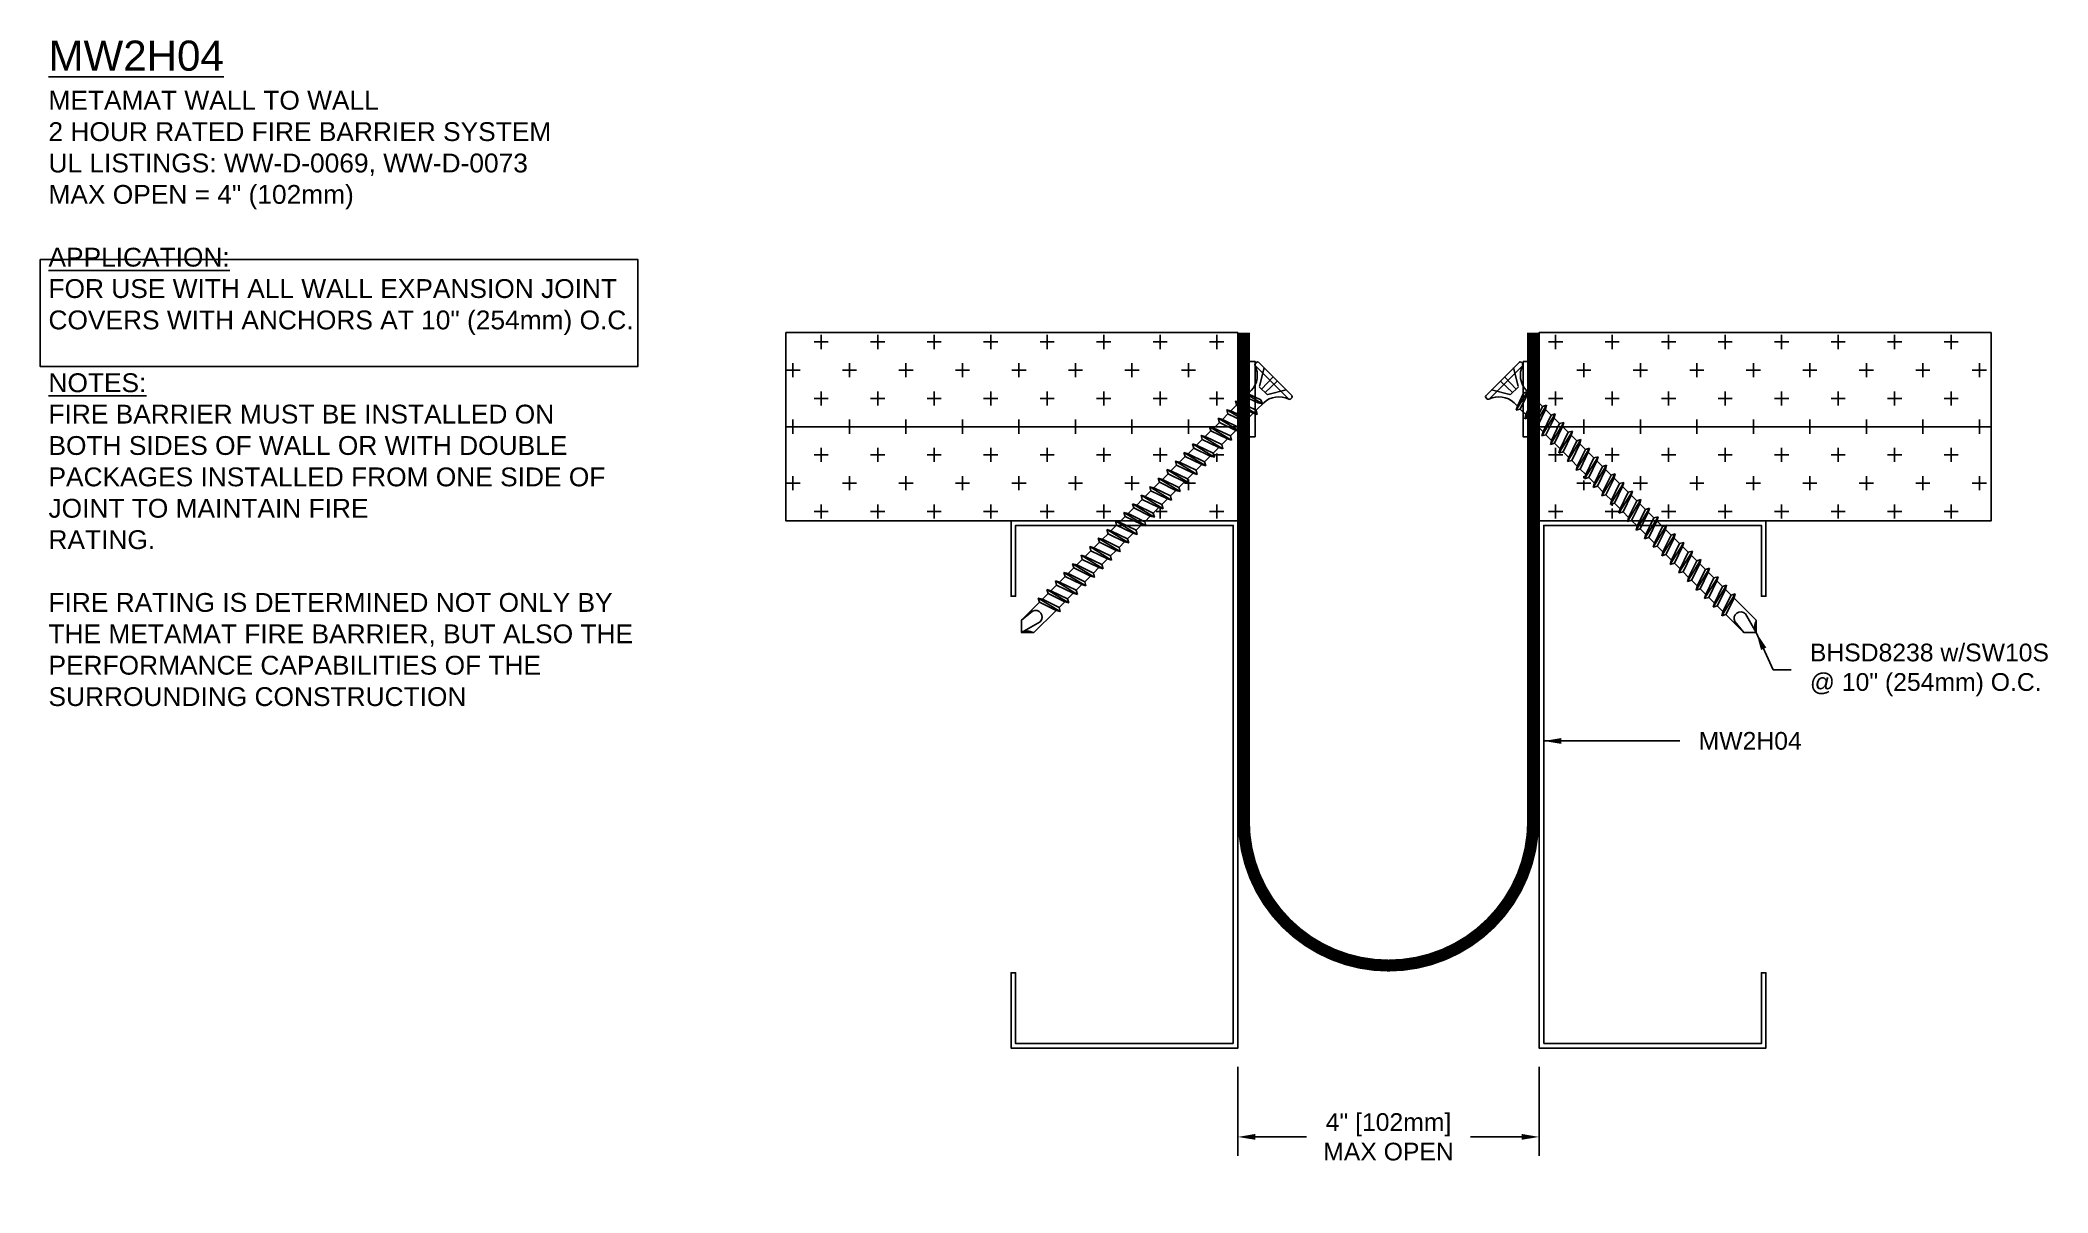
# Model space of a CAD drawing. Header units: inches. Extents: x -5 to 8.4, y -1 to 6.7.
import ezdxf

# ---------------------------------------------------------------- set-up
doc = ezdxf.new("R2010")
doc.units = ezdxf.units.IN
doc.header["$MEASUREMENT"] = 0
doc.linetypes.add('HIDDEN2', pattern=[0.1875, 0.125, -0.0625])
for name, color, linetype in [('Anchors', 4, 'Continuous'), ('Conditions', 1, 'Continuous'), ('Dimensions', 3, 'Continuous'), ('Fire Blanket', 42, 'Continuous'), ('Text', 2, 'Continuous')]:
    doc.layers.add(name, color=color, linetype=linetype)
doc.styles.add('ARIAL', font='arial.ttf')
doc.dimstyles.new('ARIAL', dxfattribs={"dimtxt": 0.1175, "dimasz": 0.1175, "dimexe": 0.125, "dimexo": 0.125, "dimgap": 0.125, "dimtad": 0, "dimtih": 1, "dimtoh": 1, "dimdec": 4, "dimzin": 0, "dimdsep": 46, "dimlunit": 4, "dimtxsty": 'ARIAL', "dimcen": 0.09, "dimadec": 0, "dimazin": 0, "dimtfac": 1, "dimtdec": 4, "dimtofl": 0, "dimtmove": 0, "dimatfit": 3, "dimfxl": 0, "dimfrac": 2, "dimtolj": 1, "dimtzin": 0, "dimarcsym": 0})

# ---------------------------------------------------------------- blocks, each defined once
blk = doc.blocks.new('Metal Stud')
blk.add_lwpolyline([(13.934, 10.019), (13.934, 6.579), (12.489, 6.579), (12.489, 7.049), (12.459, 7.049), (12.459, 6.549), (13.964, 6.549), (13.964, 10.049), (12.459, 10.049), (12.459, 9.549), (12.489, 9.549), (12.489, 10.019)], close=True)
blk = doc.blocks.new('*D7')
at = {"layer": 'Defpoints', "color": 0}
for p in [(3, 0), (5, 0), (5, -0.59)]:
    blk.add_point(p, dxfattribs=at)
at = {"layer": 'Dimensions', "color": 0, "lineweight": -2}
for p, q in [((3, -0.125), (3, -0.715)), ((5, -0.125), (5, -0.715)), ((3.117, -0.59), (3.455, -0.59)), ((4.883, -0.59), (4.545, -0.59))]:
    blk.add_line(p, q, dxfattribs=at)
at = {"layer": 'Dimensions', "color": 0}
for points in [[(3.117, -0.57), (3.117, -0.609), (3, -0.59)], [(4.883, -0.57), (4.883, -0.609), (5, -0.59)]]:
    blk.add_solid(points, dxfattribs=at)
at = {"layer": 'Dimensions', "color": 0, "insert": (4, -0.59), "char_height": 0.1175, "attachment_point": 5, "style": 'ARIAL'}
blk.add_mtext('\\A1;4" [102mm]\\PMAX OPEN', dxfattribs=at)
blk = doc.blocks.new('BHSD8238')
for p, q in [((-0.158, 0), (0.158, 0)), ((-0.166, -0.008), (-0.166, -0.023)), ((-0.158, -0.031), (0.158, -0.031)), ((0.166, -0.008), (0.166, -0.023)), ((-0.083, -0.211), (0.058, -0.177)), ((-0.083, -0.211), (-0.058, -0.197)), ((-0.083, -0.211), (-0.058, -0.225)), ((-0.083, -0.291), (0.083, -0.251)), ((-0.058, -0.197), (-0.058, -0.164)), ((0.032, -0.166), (-0.058, -0.197)), ((0.032, -0.193), (-0.058, -0.225)), ((-0.058, -0.277), (-0.058, -0.225)), ((0.058, -0.237), (-0.058, -0.277)), ((0.058, -0.265), (-0.058, -0.305)), ((0.032, -0.166), (0.058, -0.177)), ((0.058, -0.177), (0.032, -0.193)), ((0.058, -0.237), (0.058, -0.166)), ((0.083, -0.251), (0.058, -0.237)), ((0.083, -0.251), (0.058, -0.265)), ((0.058, -0.317), (0.058, -0.265)), ((-0.083, -0.291), (-0.058, -0.277)), ((-0.083, -0.291), (-0.058, -0.305)), ((-0.083, -0.372), (0.083, -0.331)), ((-0.083, -0.372), (-0.058, -0.358)), ((-0.083, -0.372), (-0.058, -0.385)), ((-0.058, -0.358), (-0.058, -0.305)), ((0.058, -0.317), (-0.058, -0.358)), ((0.058, -0.345), (-0.058, -0.385)), ((-0.058, -0.438), (-0.058, -0.385)), ((0.058, -0.398), (-0.058, -0.438)), ((0.083, -0.331), (0.058, -0.317)), ((0.083, -0.331), (0.058, -0.345)), ((0.058, -0.398), (0.058, -0.345)), ((0.083, -0.412), (0.058, -0.398)), ((-0.083, -0.452), (0.083, -0.412)), ((-0.083, -0.452), (-0.058, -0.438)), ((-0.083, -0.452), (-0.058, -0.466)), ((-0.083, -0.532), (0.083, -0.492)), ((-0.083, -0.532), (-0.058, -0.519)), ((-0.083, -0.532), (-0.058, -0.546)), ((0.058, -0.426), (-0.058, -0.466)), ((-0.058, -0.519), (-0.058, -0.466)), ((0.058, -0.478), (-0.058, -0.519)), ((0.058, -0.506), (-0.058, -0.546)), ((0.083, -0.412), (0.058, -0.426)), ((0.058, -0.478), (0.058, -0.426)), ((0.083, -0.492), (0.058, -0.478)), ((0.083, -0.492), (0.058, -0.506)), ((0.058, -0.559), (0.058, -0.506)), ((-0.083, -0.613), (0.083, -0.573)), ((-0.083, -0.613), (-0.058, -0.599)), ((-0.083, -0.613), (-0.058, -0.627)), ((-0.083, -0.693), (0.083, -0.653)), ((-0.058, -0.599), (-0.058, -0.546)), ((0.058, -0.559), (-0.058, -0.599)), ((0.058, -0.587), (-0.058, -0.627)), ((-0.058, -0.679), (-0.058, -0.627)), ((0.058, -0.639), (-0.058, -0.679)), ((0.083, -0.573), (0.058, -0.559)), ((0.083, -0.573), (0.058, -0.587)), ((0.058, -0.639), (0.058, -0.587)), ((0.083, -0.653), (0.058, -0.639)), ((0.083, -0.653), (0.058, -0.667)), ((-0.083, -0.693), (-0.058, -0.679)), ((-0.083, -0.693), (-0.058, -0.707)), ((-0.083, -0.774), (0.083, -0.733)), ((-0.083, -0.774), (-0.058, -0.76)), ((-0.083, -0.774), (-0.058, -0.788)), ((0.058, -0.667), (-0.058, -0.707)), ((-0.058, -0.76), (-0.058, -0.707)), ((0.058, -0.72), (-0.058, -0.76)), ((0.058, -0.747), (-0.058, -0.788)), ((-0.058, -0.84), (-0.058, -0.788)), ((0.058, -0.72), (0.058, -0.667)), ((0.083, -0.733), (0.058, -0.72)), ((0.083, -0.733), (0.058, -0.747)), ((0.058, -0.8), (0.058, -0.747)), ((-0.083, -0.854), (0.083, -0.814)), ((-0.083, -0.854), (-0.058, -0.84)), ((-0.083, -0.854), (-0.058, -0.868)), ((-0.083, -0.935), (0.083, -0.894)), ((-0.083, -0.935), (-0.058, -0.921)), ((0.058, -0.8), (-0.058, -0.84)), ((0.058, -0.828), (-0.058, -0.868)), ((-0.058, -0.921), (-0.058, -0.868)), ((0.058, -0.88), (-0.058, -0.921)), ((0.058, -0.908), (-0.058, -0.948)), ((0.083, -0.814), (0.058, -0.8)), ((0.083, -0.814), (0.058, -0.828)), ((0.058, -0.88), (0.058, -0.828)), ((0.083, -0.894), (0.058, -0.88)), ((0.083, -0.894), (0.058, -0.908)), ((0.058, -0.961), (0.058, -0.908)), ((-0.083, -0.935), (-0.058, -0.948)), ((-0.083, -1.015), (0.083, -0.975)), ((-0.083, -1.015), (-0.058, -1.001)), ((-0.083, -1.015), (-0.058, -1.029)), ((-0.083, -1.095), (0.083, -1.055)), ((-0.058, -1.001), (-0.058, -0.948)), ((0.058, -0.961), (-0.058, -1.001)), ((0.058, -0.989), (-0.058, -1.029)), ((-0.058, -1.081), (-0.058, -1.029)), ((0.058, -1.041), (-0.058, -1.081)), ((0.083, -0.975), (0.058, -0.961)), ((0.083, -0.975), (0.058, -0.989)), ((0.058, -1.041), (0.058, -0.989)), ((0.083, -1.055), (0.058, -1.041)), ((0.083, -1.055), (0.058, -1.069)), ((-0.083, -1.095), (-0.058, -1.081)), ((-0.083, -1.095), (-0.058, -1.109)), ((-0.083, -1.176), (0.083, -1.136)), ((-0.083, -1.176), (-0.058, -1.162)), ((-0.083, -1.176), (-0.058, -1.19)), ((0.058, -1.069), (-0.058, -1.109)), ((-0.058, -1.162), (-0.058, -1.109)), ((0.058, -1.122), (-0.058, -1.162)), ((0.058, -1.149), (-0.058, -1.19)), ((-0.058, -1.242), (-0.058, -1.19)), ((0.058, -1.122), (0.058, -1.069)), ((0.083, -1.136), (0.058, -1.122)), ((0.083, -1.136), (0.058, -1.149)), ((0.058, -1.202), (0.058, -1.149)), ((-0.083, -1.256), (0.083, -1.216)), ((-0.083, -1.256), (-0.058, -1.242)), ((-0.083, -1.256), (-0.058, -1.27)), ((-0.083, -1.337), (0.083, -1.296)), ((-0.083, -1.337), (-0.058, -1.323)), ((0.058, -1.202), (-0.058, -1.242)), ((0.058, -1.23), (-0.058, -1.27)), ((-0.058, -1.323), (-0.058, -1.27)), ((0.058, -1.283), (-0.058, -1.323)), ((0.058, -1.31), (-0.058, -1.351)), ((0.083, -1.216), (0.058, -1.202)), ((0.083, -1.216), (0.058, -1.23)), ((0.058, -1.283), (0.058, -1.23)), ((0.083, -1.296), (0.058, -1.283)), ((0.083, -1.296), (0.058, -1.31)), ((0.058, -1.363), (0.058, -1.31)), ((-0.083, -1.337), (-0.058, -1.351)), ((-0.083, -1.417), (0.083, -1.377)), ((-0.083, -1.417), (-0.058, -1.403)), ((-0.083, -1.417), (-0.058, -1.431)), ((-0.083, -1.498), (0.083, -1.457)), ((-0.058, -1.403), (-0.058, -1.351)), ((0.058, -1.363), (-0.058, -1.403)), ((0.058, -1.391), (-0.058, -1.431)), ((-0.058, -1.484), (-0.058, -1.431)), ((0.058, -1.443), (-0.058, -1.484)), ((0.083, -1.377), (0.058, -1.363)), ((0.083, -1.377), (0.058, -1.391)), ((0.058, -1.443), (0.058, -1.391)), ((0.083, -1.457), (0.058, -1.443)), ((0.083, -1.457), (0.058, -1.471)), ((-0.083, -1.498), (-0.058, -1.484)), ((-0.083, -1.498), (-0.058, -1.511)), ((-0.083, -1.578), (0.083, -1.538)), ((-0.083, -1.578), (-0.058, -1.564)), ((-0.083, -1.578), (-0.058, -1.592)), ((0.058, -1.471), (-0.058, -1.511)), ((-0.058, -1.564), (-0.058, -1.511)), ((0.058, -1.524), (-0.058, -1.564)), ((0.058, -1.552), (-0.058, -1.592)), ((-0.058, -1.644), (-0.058, -1.592)), ((0.058, -1.524), (0.058, -1.471)), ((0.083, -1.538), (0.058, -1.524)), ((0.083, -1.538), (0.058, -1.552)), ((0.058, -1.604), (0.058, -1.552)), ((-0.083, -1.658), (0.083, -1.618)), ((-0.083, -1.658), (-0.058, -1.644)), ((-0.083, -1.658), (-0.058, -1.672)), ((-0.083, -1.739), (0.083, -1.699)), ((-0.083, -1.739), (-0.058, -1.725)), ((0.058, -1.604), (-0.058, -1.644)), ((0.058, -1.632), (-0.058, -1.672)), ((-0.058, -1.725), (-0.058, -1.672)), ((0.058, -1.685), (-0.058, -1.725)), ((0.058, -1.712), (-0.058, -1.753)), ((0.083, -1.618), (0.058, -1.604)), ((0.083, -1.618), (0.058, -1.632)), ((0.058, -1.685), (0.058, -1.632)), ((0.083, -1.699), (0.058, -1.685)), ((0.083, -1.699), (0.058, -1.712)), ((0.058, -1.765), (0.058, -1.712)), ((-0.083, -1.739), (-0.058, -1.753)), ((-0.083, -1.819), (0.083, -1.779)), ((-0.083, -1.819), (-0.058, -1.805)), ((-0.083, -1.819), (-0.058, -1.833)), ((-0.083, -1.9), (0.083, -1.859)), ((-0.058, -1.805), (-0.058, -1.753)), ((0.058, -1.765), (-0.058, -1.805)), ((0.058, -1.793), (-0.058, -1.833)), ((-0.058, -1.886), (-0.058, -1.833)), ((0.058, -1.846), (-0.058, -1.886)), ((0.083, -1.779), (0.058, -1.765)), ((0.083, -1.779), (0.058, -1.793)), ((0.058, -1.846), (0.058, -1.793)), ((0.083, -1.859), (0.058, -1.846)), ((0.083, -1.859), (0.058, -1.873)), ((-0.083, -1.9), (-0.058, -1.886)), ((-0.083, -1.9), (-0.058, -1.914)), ((-0.083, -1.98), (0.083, -1.94)), ((-0.083, -1.98), (-0.058, -1.966)), ((-0.083, -1.98), (-0.058, -1.994)), ((0.058, -1.873), (-0.058, -1.914)), ((-0.058, -1.966), (-0.058, -1.914)), ((0.058, -1.926), (-0.058, -1.966)), ((0.058, -1.954), (-0.058, -1.994)), ((-0.058, -2.047), (-0.058, -1.994)), ((0.058, -1.926), (0.058, -1.873)), ((0.083, -1.94), (0.058, -1.926)), ((0.083, -1.94), (0.058, -1.954)), ((0.058, -2.006), (0.058, -1.954)), ((-0.083, -2.06), (0.083, -2.02)), ((-0.083, -2.06), (-0.058, -2.047)), ((-0.083, -2.06), (-0.058, -2.074)), ((-0.083, -2.141), (0.083, -2.101)), ((-0.083, -2.141), (-0.058, -2.127)), ((0.058, -2.006), (-0.058, -2.047)), ((0.058, -2.034), (-0.058, -2.074)), ((-0.058, -2.127), (-0.058, -2.074)), ((0.058, -2.087), (-0.058, -2.127)), ((0.058, -2.115), (-0.058, -2.155)), ((0.083, -2.02), (0.058, -2.006)), ((0.083, -2.02), (0.058, -2.034)), ((0.058, -2.087), (0.058, -2.034)), ((0.083, -2.101), (0.058, -2.087)), ((0.083, -2.101), (0.058, -2.115)), ((0.058, -2.115), (0.058, -2.324)), ((-0.083, -2.141), (-0.058, -2.155)), ((-0.058, -2.324), (-0.058, -2.155)), ((-0.058, -2.324), (-0.048, -2.229)), ((0, -2.382), (0.037, -2.243)), ((0, -2.382), (-0.058, -2.324)), ((0, -2.382), (0.058, -2.324))]:
    blk.add_line(p, q)
at = {"linetype": 'HIDDEN2'}
for p, q in [((-0.103, 0), (-0.038, -0.111)), ((-0.02, 0), (-0.016, -0.111)), ((0.02, 0), (0.016, -0.111)), ((0.103, 0), (0.038, -0.111)), ((0.038, -0.111), (-0.038, -0.111))]:
    blk.add_line(p, q, dxfattribs=at)
for centre, radius, start, end in [((-0.158, -0.008), 0.00781, 90, 180), ((0.158, -0.008), 0.00781, 0, 90), ((-0.158, -0.023), 0.00781, 180, 270), ((-0.206, -0.171), 0.148, 2.0383, 71.1021), ((0.206, -0.171), 0.148, 108.8979, 177.9617), ((0.158, -0.023), 0.00781, 270, 0), ((-0.007, -2.242), 0.0433, 358.315, 162.8045), ((0.087, -2.412), 0.0922, 108.6241, 161.3759)]:
    blk.add_arc(centre, radius, start, end)
blk = doc.blocks.new('#10 Washer')
at = {"layer": 'Anchors'}
blk.add_lwpolyline([(20.29, 11.42), (20.244, 11.441), (20.039, 10.985), (20.085, 10.964)], close=True, dxfattribs=at)

msp = doc.modelspace()

# ---------------------------------------------------------------- hatches: boundary and pattern name
at = {"layer": 'Conditions'}
h = msp.add_hatch(dxfattribs=at)
h.set_pattern_fill('CROSS', color=256, scale=0.75, style=0)
h.paths.add_polyline_path([(8, 4.75), (5, 4.75), (5, 4.2657), (5.00274, 4.26296), (5.03099, 4.27108), (5.02287, 4.24283), (5.06166, 4.20403), (5.08991, 4.21215), (5.0818, 4.1839), (5.12059, 4.14511), (5.14884, 4.15323), (5.14073, 4.125), (8, 4.125)])
h.paths.add_polyline_path([(8, 4.125), (5.14132, 4.125), (5.1409, 4.1248), (5.17951, 4.08618), (5.20777, 4.0943), (5.19965, 4.06605), (5.23844, 4.02726), (5.26669, 4.03538), (5.25857, 4.00712), (5.29736, 3.96833), (5.32562, 3.97645), (5.3175, 3.9482), (5.35629, 3.90941), (5.38454, 3.91752), (5.37642, 3.88927), (5.41522, 3.85048), (5.44347, 3.8586), (5.43535, 3.83035), (5.47414, 3.79155), (5.50239, 3.79967), (5.49427, 3.77142), (5.53307, 3.73263), (5.56132, 3.74075), (5.5532, 3.7125), (5.6015, 3.6642), (5.62975, 3.67231), (5.62163, 3.64406), (5.66043, 3.60527), (5.68868, 3.61339), (5.68056, 3.58514), (5.71935, 3.54634), (5.7476, 3.55446), (5.73948, 3.52621), (5.7657, 3.5), (8, 3.5)])
h.paths.add_polyline_path([(5.30068, 3.79531), (5.26233, 3.83366), (5.23346, 3.82536), (5.24175, 3.85424), (5.2034, 3.89259), (5.17453, 3.88429), (5.18283, 3.91316), (5.14448, 3.95151), (5.11561, 3.94322), (5.1239, 3.97209), (5.08555, 4.01044), (5.05668, 4.00214), (5.06498, 4.03101), (5.02663, 4.06936), (5, 4.06171), (5, 3.5), (5.59599, 3.5), (5.56646, 3.52953), (5.53759, 3.52123), (5.54589, 3.5501), (5.50754, 3.58845), (5.47867, 3.58015), (5.48696, 3.60902), (5.4391, 3.65688), (5.41023, 3.64859), (5.41853, 3.67746), (5.38018, 3.71581), (5.35131, 3.70751), (5.3596, 3.73638), (5.32125, 3.77474), (5.29238, 3.76644)])
h.paths.add_polyline_path([(3, 4.05938), (2.96525, 4.06936), (2.9269, 4.03101), (2.9352, 4.00214), (2.90633, 4.01044), (2.86798, 3.97209), (2.87627, 3.94322), (2.8474, 3.95151), (2.80905, 3.91316), (2.81735, 3.88429), (2.78848, 3.89259), (2.75012, 3.85424), (2.75842, 3.82536), (2.72955, 3.83366), (2.6912, 3.79531), (2.6995, 3.76644), (2.67062, 3.77474), (2.63227, 3.73638), (2.64057, 3.70751), (2.6117, 3.71581), (2.57335, 3.67746), (2.58164, 3.64859), (2.55277, 3.65688), (2.50491, 3.60902), (2.51321, 3.58015), (2.48434, 3.58845), (2.44599, 3.5501), (2.45428, 3.52123), (2.42541, 3.52953), (2.39589, 3.5), (3, 3.5)])
h.paths.add_polyline_path([(3, 4.75), (0, 4.75), (0, 4.125), (2.85115, 4.125), (2.84304, 4.15323), (2.87129, 4.14511), (2.91008, 4.1839), (2.90196, 4.21215), (2.93022, 4.20403), (2.96901, 4.24283), (2.96089, 4.27108), (2.98914, 4.26296), (3, 4.27382)])
h.paths.add_polyline_path([(2.67438, 3.9482), (2.66626, 3.97645), (2.69451, 3.96833), (2.73331, 4.00712), (2.72519, 4.03538), (2.75344, 4.02726), (2.79223, 4.06605), (2.78411, 4.0943), (2.81267, 4.08609), (2.92672, 4.03083), (2.96525, 4.06936), (2.99412, 4.06107), (2.88931, 4.125), (0, 4.125), (0, 3.5), (2.22618, 3.5), (2.25239, 3.52621), (2.24427, 3.55446), (2.27253, 3.54634), (2.31132, 3.58514), (2.3032, 3.61339), (2.33145, 3.60527), (2.37024, 3.64406), (2.36213, 3.67231), (2.39038, 3.6642), (2.43868, 3.7125), (2.43056, 3.74075), (2.45881, 3.73263), (2.4976, 3.77142), (2.48948, 3.79967), (2.51774, 3.79155), (2.55653, 3.83035), (2.54841, 3.8586), (2.57666, 3.85048), (2.61545, 3.88927), (2.60734, 3.91752), (2.63559, 3.90941)])

# ---------------------------------------------------------------- linework, layer by layer
for points in [[(3, 4.75), (0, 4.75), (0, 4.125), (3, 4.125), (3, 4.75)], [(8, 4.75), (5, 4.75), (5, 4.125), (8, 4.125), (8, 4.75)], [(3, 4.125), (0, 4.125), (0, 3.5), (3, 3.5), (3, 4.125)], [(8, 4.125), (5, 4.125), (5, 3.5), (8, 3.5), (8, 4.125)]]:
    msp.add_lwpolyline(points, dxfattribs=at)
at = {"layer": 'Fire Blanket', "const_width": 0.08}
msp.add_lwpolyline([(4.96, 4.75), (4.96, 1.50781, -1), (3.04, 1.50781), (3.04, 4.75)], format="xyb", dxfattribs=at)
at = {"layer": 'Text'}
msp.add_lwpolyline([(-4.95006, 5.235), (-0.98276, 5.235), (-0.98276, 4.52498), (-4.95006, 4.52498)], close=True, dxfattribs=at)

# ---------------------------------------------------------------- block references
at = {"layer": 'Anchors'}
for p, rotation in [((3.2478, 4.44235), 315), ((4.75696, 4.44235), 45)]:
    msp.add_blockref('BHSD8238', p, dxfattribs=dict(at, rotation=rotation))
at = {"layer": 'Anchors', "xscale": -1, "rotation": 335.7700943745616}
for p in [(16.88021, -14.18299), (18.70976, -14.18299)]:
    msp.add_blockref('#10 Washer', p, dxfattribs=at)
at = {"layer": 'Conditions', "xscale": -1, "rotation": 180}
msp.add_blockref('Metal Stud', (-10.96403, 10.04901), dxfattribs=at)
at = {"layer": 'Conditions', "rotation": 180}
msp.add_blockref('Metal Stud', (18.96403, 10.04901), dxfattribs=at)

# ---------------------------------------------------------------- texts
at = {"layer": 'Text', "insert": (-4.89484, 6.68824), "char_height": 0.2, "width": 3.9309624, "attachment_point": 1, "style": 'ARIAL'}
msp.add_mtext('{\\LMW2H04\\P\\H0.625x;\\lMETAMAT WALL TO WALL \\P2 HOUR RATED FIRE BARRIER SYSTEM\\PUL LISTINGS: WW-D-0069, WW-D-0073 \\PMAX OPEN = 4" (102mm)\\P\\P\\LAPPLICATION:\\l\\PFOR USE WITH ALL WALL EXPANSION JOINT COVERS WITH ANCHORS AT 10" (254mm) O.C. \\P\\P\\LNOTES:\\l\\PFIRE BARRIER MUST BE INSTALLED ON\\PBOTH SIDES OF WALL OR WITH DOUBLE PACKAGES INSTALLED FROM ONE SIDE OF JOINT TO MAINTAIN FIRE\\PRATING.\\P\\PFIRE RATING IS DETERMINED NOT ONLY BY THE METAMAT FIRE BARRIER, BUT ALSO THE PERFORMANCE CAPABILITIES OF THE SURROUNDING CONSTRUCTION}', dxfattribs=at)
at = {"layer": 'Text', "char_height": 0.1175, "attachment_point": 4, "style": 'ARIAL'}
for s, insert in [('BHSD8238 w/SW10S \\P@ 10" (254mm) O.C.', (6.79692, 2.51051)), ('MW2H04', (6.05881, 2.03873))]:
    msp.add_mtext(s, dxfattribs=dict(at, insert=insert))

# ---------------------------------------------------------------- dimensions: what is measured, and where the dimension line sits
at = {"layer": 'Dimensions'}
dim = msp.add_linear_dim(base=(5, -0.58973), p1=(3, 0), p2=(5, 0), text='4" [102mm]\\PMAX OPEN', dimstyle='ARIAL', override={"dimpost": '\\X'}, dxfattribs=at)
dim.commit()
dim.dimension.update_dxf_attribs({"geometry": '*D7', "text_midpoint": (4, -0.58973)})

# ---------------------------------------------------------------- leaders
at = {"layer": 'Text', "annotation_type": 0, "has_hookline": 1, "hookline_direction": 0}
for points, text_width in [([(6.44143, 2.75788), (6.55442, 2.51051), (6.67192, 2.51051)], 1.56685), ([(5.03, 2.03873), (5.93381, 2.03873)], 0.66396)]:
    msp.add_leader(points, dimstyle='ARIAL', override={"dimgap": 0.125, "dimtad": 0}, dxfattribs=dict(at, text_width=text_width))

doc.saveas('drawing.dxf')
